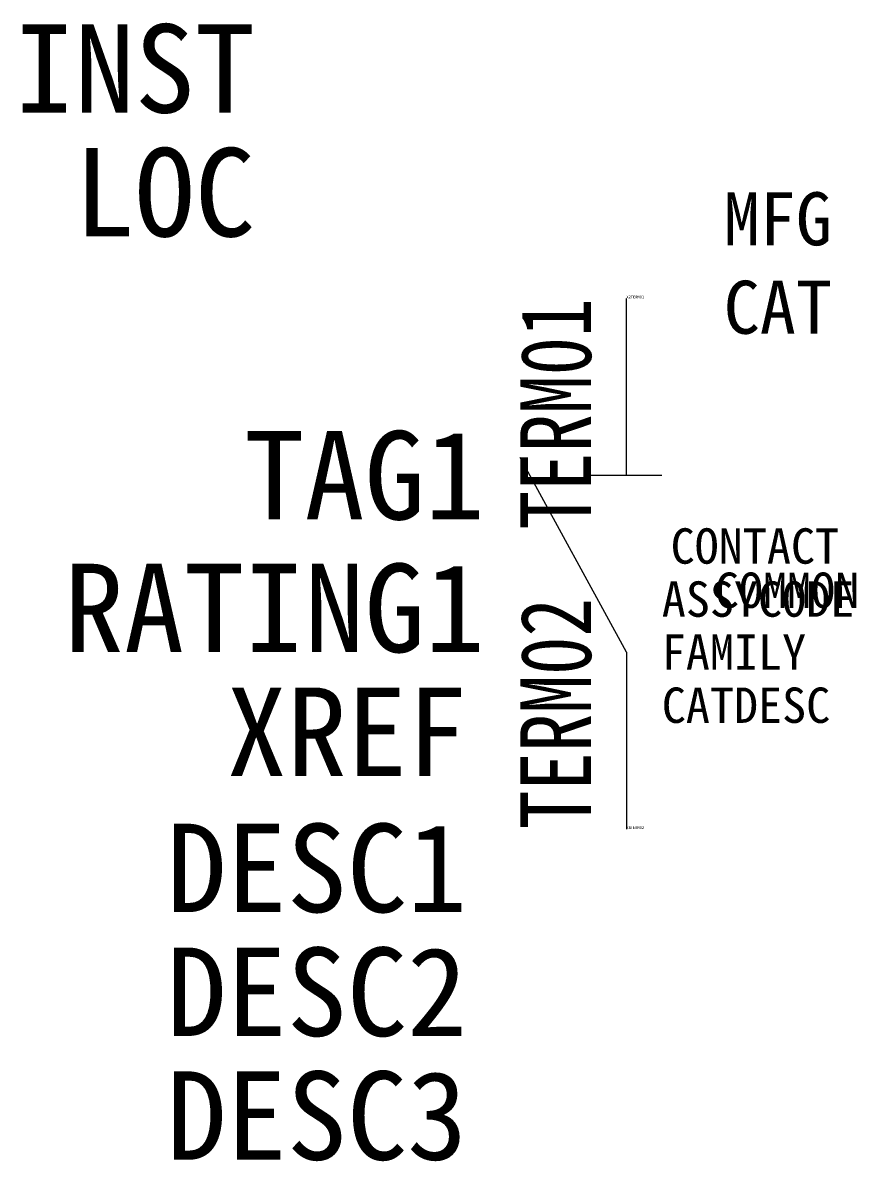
# Model space of a CAD drawing. Header units: millimetres. Extents: x -17.1 to 6.5, y -19.4 to 12.8.
import ezdxf
from ezdxf.enums import TextEntityAlignment as Align

# ---------------------------------------------------------------- set-up
doc = ezdxf.new("R2010")
doc.units = ezdxf.units.MM
doc.header["$LTSCALE"] = 12
doc.styles.add('WD_IEC', font='simhei.ttf')

msp = doc.modelspace()

# ---------------------------------------------------------------- linework, layer by layer
for p, q in [((0, 0), (0, 5)), ((0, -5), (-3, 0.5)), ((-1, 0), (1, 0)), ((0, -5), (0, -10))]:
    msp.add_line(p, q)

# ---------------------------------------------------------------- texts
at = {"style": 'WD_IEC'}
for tag, text, p in [('INST', '', (-10.5, 10.25)), ('LOC', '', (-10.5, 6.75)), ('TAG1', 'QS', (-4, -1.25)), ('RATING1', '', (-4, -5)), ('XREF', '', (-4.5, -8.5)), ('DESC1', '', (-4.5, -12.35)), ('DESC2', '', (-4.5, -15.85)), ('DESC3', '', (-4.5, -19.35))]:
    msp.add_attdef(tag, text=text, height=2.5, dxfattribs=at).set_placement(p, align=Align.RIGHT)
at = {"style": 'WD_IEC', "flags": 1}
for tag, p, s, height in [('MFG', (2.75, 6.5), '', 1.5), ('CAT', (2.75, 4), '', 1.5), ('X2TERM01', (0, 5), '', 0.08), ('CONTACT', (1.25, -2.5), 'NO', 1), ('COMMON', (2.5, -3.75), '02', 1), ('ASSYCODE', (1, -4), '', 1), ('FAMILY', (1, -5.5), 'DS', 1), ('CATDESC', (1, -7), '', 1), ('X8TERM02', (0, -10), '', 0.08)]:
    msp.add_attdef(tag, p, s, height=height, dxfattribs=at)
at = {"style": 'WD_IEC', "width": 0.8}
msp.add_attdef('TERM01', text='', height=2, rotation=90, dxfattribs=at).set_placement((-1, 5), align=Align.RIGHT)
msp.add_attdef('TERM02', (-1, -10), '', height=2, rotation=90, dxfattribs=at)

doc.saveas('drawing.dxf')
